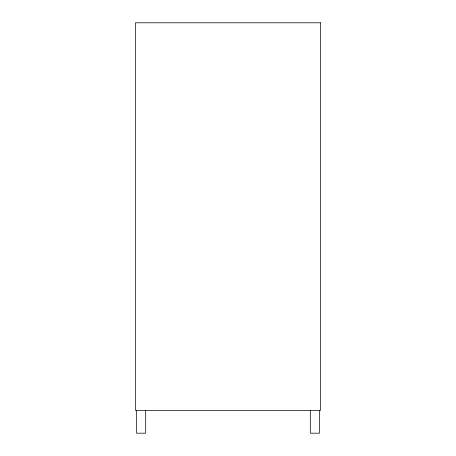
<?xml version="1.0" encoding="UTF-8"?>
<svg xmlns="http://www.w3.org/2000/svg" width="456" height="456" viewBox="0 0 456 456"><rect width="100%" height="100%" fill="white"/><g stroke="black" fill="none" stroke-linecap="round" stroke-linejoin="round"><path stroke-width="0.68" d="M319.457 410.337L319.457 433.2L310.308 433.2L310.308 410.337M145.692 410.337L145.692 433.2L136.543 433.2L136.543 410.337M320.596 22.8L135.404 22.8L135.404 410.337L320.596 410.337L320.596 22.8"/></g></svg>
